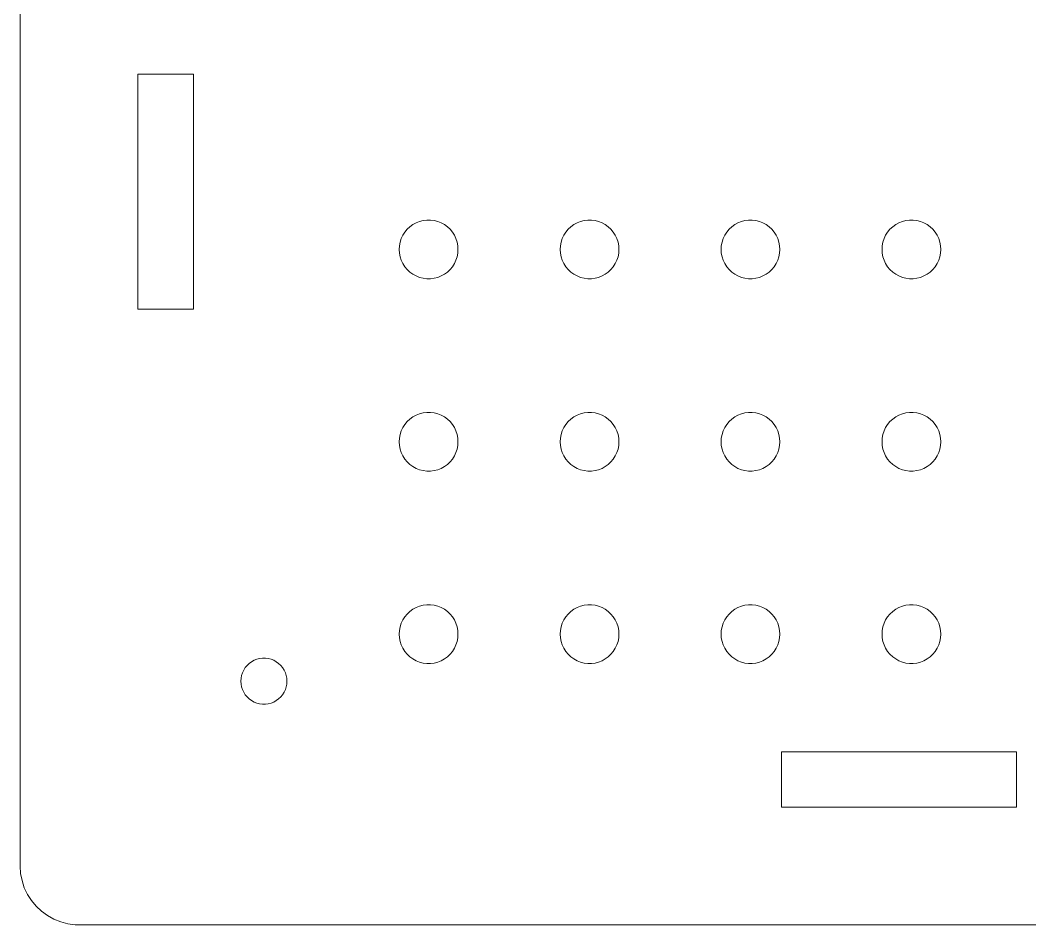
# Model space of a CAD drawing. Header units: millimetres. Extents: x -309 to 309, y -561 to 295.
# Drawn here: x -209.2 to -100.2, y -145.7 to -48 of the extents above; entities that cross this region are included whole.
import ezdxf

# ---------------------------------------------------------------- set-up
doc = ezdxf.new("R2010")
doc.units = ezdxf.units.MM
doc.layers.get('0').update_dxf_attribs({"linetype": 'CONTINUOUS', "lineweight": 0})

msp = doc.modelspace()

# ---------------------------------------------------------------- linework, layer by layer
for p, q in [((-209.2, -139.35), (-209.2, 139.35)), ((-196.5, -79.2), (-196.5, -53.8)), ((-196.5, -53.8), (-190.5, -53.8)), ((-190.5, -53.8), (-190.5, -79.2)), ((-166.452, -69.864), (-166.081, -69.717)), ((-166.081, -69.717), (-165.695, -69.618)), ((-165.695, -69.618), (-165.299, -69.568)), ((-165.299, -69.568), (-164.901, -69.568)), ((-164.901, -69.568), (-164.505, -69.618)), ((-164.505, -69.618), (-164.119, -69.717)), ((-164.119, -69.717), (-163.748, -69.864)), ((-149.073, -69.864), (-148.702, -69.717)), ((-148.702, -69.717), (-148.316, -69.618)), ((-148.316, -69.618), (-147.92, -69.568)), ((-147.92, -69.568), (-147.522, -69.568)), ((-147.522, -69.568), (-147.126, -69.618)), ((-147.126, -69.618), (-146.74, -69.717)), ((-146.74, -69.717), (-146.369, -69.864)), ((-131.694, -69.864), (-131.323, -69.717)), ((-131.323, -69.717), (-130.937, -69.618)), ((-130.937, -69.618), (-130.541, -69.568)), ((-130.541, -69.568), (-130.143, -69.568)), ((-130.143, -69.568), (-129.747, -69.618)), ((-129.747, -69.618), (-129.361, -69.717)), ((-129.361, -69.717), (-128.99, -69.864)), ((-114.315, -69.864), (-113.944, -69.717)), ((-113.944, -69.717), (-113.558, -69.618)), ((-113.558, -69.618), (-113.163, -69.568)), ((-113.163, -69.568), (-112.764, -69.568)), ((-112.764, -69.568), (-112.368, -69.618)), ((-112.368, -69.618), (-111.982, -69.717)), ((-111.982, -69.717), (-111.611, -69.864)), ((-167.669, -70.87), (-167.414, -70.563)), ((-167.414, -70.563), (-167.124, -70.29)), ((-167.124, -70.29), (-166.801, -70.056)), ((-166.801, -70.056), (-166.452, -69.864)), ((-163.748, -69.864), (-163.399, -70.056)), ((-163.399, -70.056), (-163.076, -70.29)), ((-163.076, -70.29), (-162.786, -70.563)), ((-162.786, -70.563), (-162.531, -70.87)), ((-150.29, -70.87), (-150.036, -70.563)), ((-150.036, -70.563), (-149.745, -70.29)), ((-149.745, -70.29), (-149.422, -70.056)), ((-149.422, -70.056), (-149.073, -69.864)), ((-146.369, -69.864), (-146.02, -70.056)), ((-146.02, -70.056), (-145.697, -70.29)), ((-145.697, -70.29), (-145.407, -70.563)), ((-145.407, -70.563), (-145.152, -70.87)), ((-132.911, -70.87), (-132.657, -70.563)), ((-132.657, -70.563), (-132.366, -70.29)), ((-132.366, -70.29), (-132.043, -70.056)), ((-132.043, -70.056), (-131.694, -69.864)), ((-128.99, -69.864), (-128.641, -70.056)), ((-128.641, -70.056), (-128.318, -70.29)), ((-128.318, -70.29), (-128.028, -70.563)), ((-128.028, -70.563), (-127.773, -70.87)), ((-115.532, -70.87), (-115.278, -70.563)), ((-115.278, -70.563), (-114.987, -70.29)), ((-114.987, -70.29), (-114.664, -70.056)), ((-114.664, -70.056), (-114.315, -69.864)), ((-111.611, -69.864), (-111.262, -70.056)), ((-111.262, -70.056), (-110.939, -70.29)), ((-110.939, -70.29), (-110.649, -70.563)), ((-110.649, -70.563), (-110.395, -70.87)), ((-168.25, -72.338), (-168.175, -71.947)), ((-168.175, -71.947), (-168.052, -71.568)), ((-168.052, -71.568), (-167.882, -71.207)), ((-167.882, -71.207), (-167.669, -70.87)), ((-162.531, -70.87), (-162.318, -71.207)), ((-162.318, -71.207), (-162.148, -71.568)), ((-162.148, -71.568), (-162.025, -71.947)), ((-162.025, -71.947), (-161.95, -72.338)), ((-150.871, -72.338), (-150.796, -71.947)), ((-150.796, -71.947), (-150.673, -71.568)), ((-150.673, -71.568), (-150.503, -71.207)), ((-150.503, -71.207), (-150.29, -70.87)), ((-145.152, -70.87), (-144.939, -71.207)), ((-144.939, -71.207), (-144.769, -71.568)), ((-144.769, -71.568), (-144.646, -71.947)), ((-144.646, -71.947), (-144.571, -72.338)), ((-133.492, -72.338), (-133.417, -71.947)), ((-133.417, -71.947), (-133.294, -71.568)), ((-133.294, -71.568), (-133.124, -71.207)), ((-133.124, -71.207), (-132.911, -70.87)), ((-127.773, -70.87), (-127.56, -71.207)), ((-127.56, -71.207), (-127.39, -71.568)), ((-127.39, -71.568), (-127.267, -71.947)), ((-127.267, -71.947), (-127.192, -72.338)), ((-116.113, -72.338), (-116.038, -71.947)), ((-116.038, -71.947), (-115.915, -71.568)), ((-115.915, -71.568), (-115.745, -71.207)), ((-115.745, -71.207), (-115.532, -70.87)), ((-110.395, -70.87), (-110.181, -71.207)), ((-110.181, -71.207), (-110.011, -71.568)), ((-110.011, -71.568), (-109.888, -71.947)), ((-109.888, -71.947), (-109.813, -72.338)), ((-168.275, -72.736), (-168.25, -72.338)), ((-168.25, -73.134), (-168.275, -72.736)), ((-161.95, -72.338), (-161.925, -72.736)), ((-161.925, -72.736), (-161.95, -73.134)), ((-150.896, -72.736), (-150.871, -72.338)), ((-150.871, -73.134), (-150.896, -72.736)), ((-144.571, -72.338), (-144.546, -72.736)), ((-144.546, -72.736), (-144.571, -73.134)), ((-133.517, -72.736), (-133.492, -72.338)), ((-133.492, -73.134), (-133.517, -72.736)), ((-127.192, -72.338), (-127.167, -72.736)), ((-127.167, -72.736), (-127.192, -73.134)), ((-116.138, -72.736), (-116.113, -72.338)), ((-116.113, -73.134), (-116.138, -72.736)), ((-109.813, -72.338), (-109.788, -72.736)), ((-109.788, -72.736), (-109.813, -73.134)), ((-168.175, -73.526), (-168.25, -73.134)), ((-168.052, -73.905), (-168.175, -73.526)), ((-167.882, -74.266), (-168.052, -73.905)), ((-162.148, -73.905), (-162.318, -74.266)), ((-162.025, -73.526), (-162.148, -73.905)), ((-161.95, -73.134), (-162.025, -73.526)), ((-150.796, -73.526), (-150.871, -73.134)), ((-150.673, -73.905), (-150.796, -73.526)), ((-150.503, -74.266), (-150.673, -73.905)), ((-144.769, -73.905), (-144.939, -74.266)), ((-144.646, -73.526), (-144.769, -73.905)), ((-144.571, -73.134), (-144.646, -73.526)), ((-133.417, -73.526), (-133.492, -73.134)), ((-133.294, -73.905), (-133.417, -73.526)), ((-133.124, -74.266), (-133.294, -73.905)), ((-127.39, -73.905), (-127.56, -74.266)), ((-127.267, -73.526), (-127.39, -73.905)), ((-127.192, -73.134), (-127.267, -73.526)), ((-116.038, -73.526), (-116.113, -73.134)), ((-115.915, -73.905), (-116.038, -73.526)), ((-115.745, -74.266), (-115.915, -73.905)), ((-110.011, -73.905), (-110.181, -74.266)), ((-109.888, -73.526), (-110.011, -73.905)), ((-109.813, -73.134), (-109.888, -73.526)), ((-167.669, -74.603), (-167.882, -74.266)), ((-167.414, -74.91), (-167.669, -74.603)), ((-167.124, -75.183), (-167.414, -74.91)), ((-166.801, -75.417), (-167.124, -75.183)), ((-163.076, -75.183), (-163.399, -75.417)), ((-162.786, -74.91), (-163.076, -75.183)), ((-162.531, -74.603), (-162.786, -74.91)), ((-162.318, -74.266), (-162.531, -74.603)), ((-150.29, -74.603), (-150.503, -74.266)), ((-150.036, -74.91), (-150.29, -74.603)), ((-149.745, -75.183), (-150.036, -74.91)), ((-149.422, -75.417), (-149.745, -75.183)), ((-145.697, -75.183), (-146.02, -75.417)), ((-145.407, -74.91), (-145.697, -75.183)), ((-145.152, -74.603), (-145.407, -74.91)), ((-144.939, -74.266), (-145.152, -74.603)), ((-132.911, -74.603), (-133.124, -74.266)), ((-132.657, -74.91), (-132.911, -74.603)), ((-132.366, -75.183), (-132.657, -74.91)), ((-132.043, -75.417), (-132.366, -75.183)), ((-128.318, -75.183), (-128.641, -75.417)), ((-128.028, -74.91), (-128.318, -75.183)), ((-127.773, -74.603), (-128.028, -74.91)), ((-127.56, -74.266), (-127.773, -74.603)), ((-115.532, -74.603), (-115.745, -74.266)), ((-115.278, -74.91), (-115.532, -74.603)), ((-114.987, -75.183), (-115.278, -74.91)), ((-114.664, -75.417), (-114.987, -75.183)), ((-110.939, -75.183), (-111.262, -75.417)), ((-110.649, -74.91), (-110.939, -75.183)), ((-110.395, -74.603), (-110.649, -74.91)), ((-110.181, -74.266), (-110.395, -74.603)), ((-166.452, -75.609), (-166.801, -75.417)), ((-166.081, -75.756), (-166.452, -75.609)), ((-165.695, -75.855), (-166.081, -75.756)), ((-165.299, -75.905), (-165.695, -75.855)), ((-164.901, -75.905), (-165.299, -75.905)), ((-164.505, -75.855), (-164.901, -75.905)), ((-164.119, -75.756), (-164.505, -75.855)), ((-163.748, -75.609), (-164.119, -75.756)), ((-163.399, -75.417), (-163.748, -75.609)), ((-149.073, -75.609), (-149.422, -75.417)), ((-148.702, -75.756), (-149.073, -75.609)), ((-148.316, -75.855), (-148.702, -75.756)), ((-147.92, -75.905), (-148.316, -75.855)), ((-147.522, -75.905), (-147.92, -75.905)), ((-147.126, -75.855), (-147.522, -75.905)), ((-146.74, -75.756), (-147.126, -75.855)), ((-146.369, -75.609), (-146.74, -75.756)), ((-146.02, -75.417), (-146.369, -75.609)), ((-131.694, -75.609), (-132.043, -75.417)), ((-131.323, -75.756), (-131.694, -75.609)), ((-130.937, -75.855), (-131.323, -75.756)), ((-130.541, -75.905), (-130.937, -75.855)), ((-130.143, -75.905), (-130.541, -75.905)), ((-129.747, -75.855), (-130.143, -75.905)), ((-129.361, -75.756), (-129.747, -75.855)), ((-128.99, -75.609), (-129.361, -75.756)), ((-128.641, -75.417), (-128.99, -75.609)), ((-114.315, -75.609), (-114.664, -75.417)), ((-113.944, -75.756), (-114.315, -75.609)), ((-113.558, -75.855), (-113.944, -75.756)), ((-113.163, -75.905), (-113.558, -75.855)), ((-112.764, -75.905), (-113.163, -75.905)), ((-112.368, -75.855), (-112.764, -75.905)), ((-111.982, -75.756), (-112.368, -75.855)), ((-111.611, -75.609), (-111.982, -75.756)), ((-111.262, -75.417), (-111.611, -75.609)), ((-190.5, -79.2), (-196.5, -79.2)), ((-166.081, -90.499), (-165.695, -90.399)), ((-165.695, -90.399), (-165.299, -90.349)), ((-165.299, -90.349), (-164.901, -90.349)), ((-164.901, -90.349), (-164.505, -90.399)), ((-164.505, -90.399), (-164.119, -90.499)), ((-148.702, -90.499), (-148.316, -90.399)), ((-148.316, -90.399), (-147.92, -90.349)), ((-147.92, -90.349), (-147.522, -90.349)), ((-147.522, -90.349), (-147.126, -90.399)), ((-147.126, -90.399), (-146.74, -90.499)), ((-131.323, -90.499), (-130.937, -90.399)), ((-130.937, -90.399), (-130.541, -90.349)), ((-130.541, -90.349), (-130.143, -90.349)), ((-130.143, -90.349), (-129.747, -90.399)), ((-129.747, -90.399), (-129.361, -90.499)), ((-113.944, -90.499), (-113.558, -90.399)), ((-113.558, -90.399), (-113.163, -90.349)), ((-113.163, -90.349), (-112.764, -90.349)), ((-112.764, -90.349), (-112.368, -90.399)), ((-112.368, -90.399), (-111.982, -90.499)), ((-167.669, -91.652), (-167.414, -91.345)), ((-167.414, -91.345), (-167.124, -91.072)), ((-167.124, -91.072), (-166.801, -90.837)), ((-166.801, -90.837), (-166.452, -90.645)), ((-166.452, -90.645), (-166.081, -90.499)), ((-164.119, -90.499), (-163.748, -90.645)), ((-163.748, -90.645), (-163.399, -90.837)), ((-163.399, -90.837), (-163.076, -91.072)), ((-163.076, -91.072), (-162.786, -91.345)), ((-162.786, -91.345), (-162.531, -91.652)), ((-150.29, -91.652), (-150.036, -91.345)), ((-150.036, -91.345), (-149.745, -91.072)), ((-149.745, -91.072), (-149.422, -90.837)), ((-149.422, -90.837), (-149.073, -90.645)), ((-149.073, -90.645), (-148.702, -90.499)), ((-146.74, -90.499), (-146.369, -90.645)), ((-146.369, -90.645), (-146.02, -90.837)), ((-146.02, -90.837), (-145.697, -91.072)), ((-145.697, -91.072), (-145.407, -91.345)), ((-145.407, -91.345), (-145.152, -91.652)), ((-132.911, -91.652), (-132.657, -91.345)), ((-132.657, -91.345), (-132.366, -91.072)), ((-132.366, -91.072), (-132.043, -90.837)), ((-132.043, -90.837), (-131.694, -90.645)), ((-131.694, -90.645), (-131.323, -90.499)), ((-129.361, -90.499), (-128.99, -90.645)), ((-128.99, -90.645), (-128.641, -90.837)), ((-128.641, -90.837), (-128.318, -91.072)), ((-128.318, -91.072), (-128.028, -91.345)), ((-128.028, -91.345), (-127.773, -91.652)), ((-115.532, -91.652), (-115.278, -91.345)), ((-115.278, -91.345), (-114.987, -91.072)), ((-114.987, -91.072), (-114.664, -90.837)), ((-114.664, -90.837), (-114.315, -90.645)), ((-114.315, -90.645), (-113.944, -90.499)), ((-111.982, -90.499), (-111.611, -90.645)), ((-111.611, -90.645), (-111.262, -90.837)), ((-111.262, -90.837), (-110.939, -91.072)), ((-110.939, -91.072), (-110.649, -91.345)), ((-110.649, -91.345), (-110.395, -91.652)), ((-168.175, -92.729), (-168.052, -92.349)), ((-168.052, -92.349), (-167.882, -91.989)), ((-167.882, -91.989), (-167.669, -91.652)), ((-162.531, -91.652), (-162.318, -91.989)), ((-162.318, -91.989), (-162.148, -92.349)), ((-162.148, -92.349), (-162.025, -92.729)), ((-150.796, -92.729), (-150.673, -92.349)), ((-150.673, -92.349), (-150.503, -91.989)), ((-150.503, -91.989), (-150.29, -91.652)), ((-145.152, -91.652), (-144.939, -91.989)), ((-144.939, -91.989), (-144.769, -92.349)), ((-144.769, -92.349), (-144.646, -92.729)), ((-133.417, -92.729), (-133.294, -92.349)), ((-133.294, -92.349), (-133.124, -91.989)), ((-133.124, -91.989), (-132.911, -91.652)), ((-127.773, -91.652), (-127.56, -91.989)), ((-127.56, -91.989), (-127.39, -92.349)), ((-127.39, -92.349), (-127.267, -92.729)), ((-116.038, -92.729), (-115.915, -92.349)), ((-115.915, -92.349), (-115.745, -91.989)), ((-115.745, -91.989), (-115.532, -91.652)), ((-110.395, -91.652), (-110.181, -91.989)), ((-110.181, -91.989), (-110.011, -92.349)), ((-110.011, -92.349), (-109.888, -92.729)), ((-168.275, -93.518), (-168.25, -93.12)), ((-168.25, -93.916), (-168.275, -93.518)), ((-168.25, -93.12), (-168.175, -92.729)), ((-162.025, -92.729), (-161.95, -93.12)), ((-161.95, -93.12), (-161.925, -93.518)), ((-161.925, -93.518), (-161.95, -93.916)), ((-150.896, -93.518), (-150.871, -93.12)), ((-150.871, -93.916), (-150.896, -93.518)), ((-150.871, -93.12), (-150.796, -92.729)), ((-144.646, -92.729), (-144.571, -93.12)), ((-144.571, -93.12), (-144.546, -93.518)), ((-144.546, -93.518), (-144.571, -93.916)), ((-133.517, -93.518), (-133.492, -93.12)), ((-133.492, -93.916), (-133.517, -93.518)), ((-133.492, -93.12), (-133.417, -92.729)), ((-127.267, -92.729), (-127.192, -93.12)), ((-127.192, -93.12), (-127.167, -93.518)), ((-127.167, -93.518), (-127.192, -93.916)), ((-116.138, -93.518), (-116.113, -93.12)), ((-116.113, -93.916), (-116.138, -93.518)), ((-116.113, -93.12), (-116.038, -92.729)), ((-109.888, -92.729), (-109.813, -93.12)), ((-109.813, -93.12), (-109.788, -93.518)), ((-109.788, -93.518), (-109.813, -93.916)), ((-168.175, -94.308), (-168.25, -93.916)), ((-168.052, -94.687), (-168.175, -94.308)), ((-167.882, -95.048), (-168.052, -94.687)), ((-162.148, -94.687), (-162.318, -95.048)), ((-162.025, -94.308), (-162.148, -94.687)), ((-161.95, -93.916), (-162.025, -94.308)), ((-150.796, -94.308), (-150.871, -93.916)), ((-150.673, -94.687), (-150.796, -94.308)), ((-150.503, -95.048), (-150.673, -94.687)), ((-144.769, -94.687), (-144.939, -95.048)), ((-144.646, -94.308), (-144.769, -94.687)), ((-144.571, -93.916), (-144.646, -94.308)), ((-133.417, -94.308), (-133.492, -93.916)), ((-133.294, -94.687), (-133.417, -94.308)), ((-133.124, -95.048), (-133.294, -94.687)), ((-127.39, -94.687), (-127.56, -95.048)), ((-127.267, -94.308), (-127.39, -94.687)), ((-127.192, -93.916), (-127.267, -94.308)), ((-116.038, -94.308), (-116.113, -93.916)), ((-115.915, -94.687), (-116.038, -94.308)), ((-115.745, -95.048), (-115.915, -94.687)), ((-110.011, -94.687), (-110.181, -95.048)), ((-109.888, -94.308), (-110.011, -94.687)), ((-109.813, -93.916), (-109.888, -94.308)), ((-167.669, -95.384), (-167.882, -95.048)), ((-167.414, -95.692), (-167.669, -95.384)), ((-167.124, -95.965), (-167.414, -95.692)), ((-162.786, -95.692), (-163.076, -95.965)), ((-162.531, -95.384), (-162.786, -95.692)), ((-162.318, -95.048), (-162.531, -95.384)), ((-150.29, -95.384), (-150.503, -95.048)), ((-150.036, -95.692), (-150.29, -95.384)), ((-149.745, -95.965), (-150.036, -95.692)), ((-145.407, -95.692), (-145.697, -95.965)), ((-145.152, -95.384), (-145.407, -95.692)), ((-144.939, -95.048), (-145.152, -95.384)), ((-132.911, -95.384), (-133.124, -95.048)), ((-132.657, -95.692), (-132.911, -95.384)), ((-132.366, -95.965), (-132.657, -95.692)), ((-128.028, -95.692), (-128.318, -95.965)), ((-127.773, -95.384), (-128.028, -95.692)), ((-127.56, -95.048), (-127.773, -95.384)), ((-115.532, -95.384), (-115.745, -95.048)), ((-115.278, -95.692), (-115.532, -95.384)), ((-114.987, -95.965), (-115.278, -95.692)), ((-110.649, -95.692), (-110.939, -95.965)), ((-110.395, -95.384), (-110.649, -95.692)), ((-110.181, -95.048), (-110.395, -95.384)), ((-166.801, -96.199), (-167.124, -95.965)), ((-166.452, -96.391), (-166.801, -96.199)), ((-166.081, -96.538), (-166.452, -96.391)), ((-165.695, -96.637), (-166.081, -96.538)), ((-165.299, -96.687), (-165.695, -96.637)), ((-164.901, -96.687), (-165.299, -96.687)), ((-164.505, -96.637), (-164.901, -96.687)), ((-164.119, -96.538), (-164.505, -96.637)), ((-163.748, -96.391), (-164.119, -96.538)), ((-163.399, -96.199), (-163.748, -96.391)), ((-163.076, -95.965), (-163.399, -96.199)), ((-149.422, -96.199), (-149.745, -95.965)), ((-149.073, -96.391), (-149.422, -96.199)), ((-148.702, -96.538), (-149.073, -96.391)), ((-148.316, -96.637), (-148.702, -96.538)), ((-147.92, -96.687), (-148.316, -96.637)), ((-147.522, -96.687), (-147.92, -96.687)), ((-147.126, -96.637), (-147.522, -96.687)), ((-146.74, -96.538), (-147.126, -96.637)), ((-146.369, -96.391), (-146.74, -96.538)), ((-146.02, -96.199), (-146.369, -96.391)), ((-145.697, -95.965), (-146.02, -96.199)), ((-132.043, -96.199), (-132.366, -95.965)), ((-131.694, -96.391), (-132.043, -96.199)), ((-131.323, -96.538), (-131.694, -96.391)), ((-130.937, -96.637), (-131.323, -96.538)), ((-130.541, -96.687), (-130.937, -96.637)), ((-130.143, -96.687), (-130.541, -96.687)), ((-129.747, -96.637), (-130.143, -96.687)), ((-129.361, -96.538), (-129.747, -96.637)), ((-128.99, -96.391), (-129.361, -96.538)), ((-128.641, -96.199), (-128.99, -96.391)), ((-128.318, -95.965), (-128.641, -96.199)), ((-114.664, -96.199), (-114.987, -95.965)), ((-114.315, -96.391), (-114.664, -96.199)), ((-113.944, -96.538), (-114.315, -96.391)), ((-113.558, -96.637), (-113.944, -96.538)), ((-113.163, -96.687), (-113.558, -96.637)), ((-112.764, -96.687), (-113.163, -96.687)), ((-112.368, -96.637), (-112.764, -96.687)), ((-111.982, -96.538), (-112.368, -96.637)), ((-111.611, -96.391), (-111.982, -96.538)), ((-111.262, -96.199), (-111.611, -96.391)), ((-110.939, -95.965), (-111.262, -96.199)), ((-166.081, -111.28), (-165.695, -111.181)), ((-165.695, -111.181), (-165.299, -111.131)), ((-165.299, -111.131), (-164.901, -111.131)), ((-164.901, -111.131), (-164.505, -111.181)), ((-164.505, -111.181), (-164.119, -111.28)), ((-148.702, -111.28), (-148.316, -111.181)), ((-148.316, -111.181), (-147.92, -111.131)), ((-147.92, -111.131), (-147.522, -111.131)), ((-147.522, -111.131), (-147.126, -111.181)), ((-147.126, -111.181), (-146.74, -111.28)), ((-131.323, -111.28), (-130.937, -111.181)), ((-130.937, -111.181), (-130.541, -111.131)), ((-130.541, -111.131), (-130.143, -111.131)), ((-130.143, -111.131), (-129.747, -111.181)), ((-129.747, -111.181), (-129.361, -111.28)), ((-113.944, -111.28), (-113.558, -111.181)), ((-113.558, -111.181), (-113.163, -111.131)), ((-113.163, -111.131), (-112.764, -111.131)), ((-112.764, -111.131), (-112.368, -111.181)), ((-112.368, -111.181), (-111.982, -111.28)), ((-167.669, -112.434), (-167.414, -112.127)), ((-167.414, -112.127), (-167.124, -111.854)), ((-167.124, -111.854), (-166.801, -111.619)), ((-166.801, -111.619), (-166.452, -111.427)), ((-166.452, -111.427), (-166.081, -111.28)), ((-164.119, -111.28), (-163.748, -111.427)), ((-163.748, -111.427), (-163.399, -111.619)), ((-163.399, -111.619), (-163.076, -111.854)), ((-163.076, -111.854), (-162.786, -112.127)), ((-162.786, -112.127), (-162.531, -112.434)), ((-150.29, -112.434), (-150.036, -112.127)), ((-150.036, -112.127), (-149.745, -111.854)), ((-149.745, -111.854), (-149.422, -111.619)), ((-149.422, -111.619), (-149.073, -111.427)), ((-149.073, -111.427), (-148.702, -111.28)), ((-146.74, -111.28), (-146.369, -111.427)), ((-146.369, -111.427), (-146.02, -111.619)), ((-146.02, -111.619), (-145.697, -111.854)), ((-145.697, -111.854), (-145.407, -112.127)), ((-145.407, -112.127), (-145.152, -112.434)), ((-132.911, -112.434), (-132.657, -112.127)), ((-132.657, -112.127), (-132.366, -111.854)), ((-132.366, -111.854), (-132.043, -111.619)), ((-132.043, -111.619), (-131.694, -111.427)), ((-131.694, -111.427), (-131.323, -111.28)), ((-129.361, -111.28), (-128.99, -111.427)), ((-128.99, -111.427), (-128.641, -111.619)), ((-128.641, -111.619), (-128.318, -111.854)), ((-128.318, -111.854), (-128.028, -112.127)), ((-128.028, -112.127), (-127.773, -112.434)), ((-115.532, -112.434), (-115.278, -112.127)), ((-115.278, -112.127), (-114.987, -111.854)), ((-114.987, -111.854), (-114.664, -111.619)), ((-114.664, -111.619), (-114.315, -111.427)), ((-114.315, -111.427), (-113.944, -111.28)), ((-111.982, -111.28), (-111.611, -111.427)), ((-111.611, -111.427), (-111.262, -111.619)), ((-111.262, -111.619), (-110.939, -111.854)), ((-110.939, -111.854), (-110.649, -112.127)), ((-110.649, -112.127), (-110.395, -112.434)), ((-168.175, -113.51), (-168.052, -113.131)), ((-168.052, -113.131), (-167.882, -112.77)), ((-167.882, -112.77), (-167.669, -112.434)), ((-162.531, -112.434), (-162.318, -112.77)), ((-162.318, -112.77), (-162.148, -113.131)), ((-162.148, -113.131), (-162.025, -113.51)), ((-150.796, -113.51), (-150.673, -113.131)), ((-150.673, -113.131), (-150.503, -112.77)), ((-150.503, -112.77), (-150.29, -112.434)), ((-145.152, -112.434), (-144.939, -112.77)), ((-144.939, -112.77), (-144.769, -113.131)), ((-144.769, -113.131), (-144.646, -113.51)), ((-133.417, -113.51), (-133.294, -113.131)), ((-133.294, -113.131), (-133.124, -112.77)), ((-133.124, -112.77), (-132.911, -112.434)), ((-127.773, -112.434), (-127.56, -112.77)), ((-127.56, -112.77), (-127.39, -113.131)), ((-127.39, -113.131), (-127.267, -113.51)), ((-116.038, -113.51), (-115.915, -113.131)), ((-115.915, -113.131), (-115.745, -112.77)), ((-115.745, -112.77), (-115.532, -112.434)), ((-110.395, -112.434), (-110.181, -112.77)), ((-110.181, -112.77), (-110.011, -113.131)), ((-110.011, -113.131), (-109.888, -113.51)), ((-168.275, -114.3), (-168.25, -113.902)), ((-168.25, -114.698), (-168.275, -114.3)), ((-168.25, -113.902), (-168.175, -113.51)), ((-162.025, -113.51), (-161.95, -113.902)), ((-161.95, -113.902), (-161.925, -114.3)), ((-161.925, -114.3), (-161.95, -114.698)), ((-150.896, -114.3), (-150.871, -113.902)), ((-150.871, -114.698), (-150.896, -114.3)), ((-150.871, -113.902), (-150.796, -113.51)), ((-144.646, -113.51), (-144.571, -113.902)), ((-144.571, -113.902), (-144.546, -114.3)), ((-144.546, -114.3), (-144.571, -114.698)), ((-133.517, -114.3), (-133.492, -113.902)), ((-133.492, -114.698), (-133.517, -114.3)), ((-133.492, -113.902), (-133.417, -113.51)), ((-127.267, -113.51), (-127.192, -113.902)), ((-127.192, -113.902), (-127.167, -114.3)), ((-127.167, -114.3), (-127.192, -114.698)), ((-116.138, -114.3), (-116.113, -113.902)), ((-116.113, -114.698), (-116.138, -114.3)), ((-116.113, -113.902), (-116.038, -113.51)), ((-109.888, -113.51), (-109.813, -113.902)), ((-109.813, -113.902), (-109.788, -114.3)), ((-109.788, -114.3), (-109.813, -114.698)), ((-168.175, -115.09), (-168.25, -114.698)), ((-168.052, -115.469), (-168.175, -115.09)), ((-167.882, -115.83), (-168.052, -115.469)), ((-162.148, -115.469), (-162.318, -115.83)), ((-162.025, -115.09), (-162.148, -115.469)), ((-161.95, -114.698), (-162.025, -115.09)), ((-150.796, -115.09), (-150.871, -114.698)), ((-150.673, -115.469), (-150.796, -115.09)), ((-150.503, -115.83), (-150.673, -115.469)), ((-144.769, -115.469), (-144.939, -115.83)), ((-144.646, -115.09), (-144.769, -115.469)), ((-144.571, -114.698), (-144.646, -115.09)), ((-133.417, -115.09), (-133.492, -114.698)), ((-133.294, -115.469), (-133.417, -115.09)), ((-133.124, -115.83), (-133.294, -115.469)), ((-127.39, -115.469), (-127.56, -115.83)), ((-127.267, -115.09), (-127.39, -115.469)), ((-127.192, -114.698), (-127.267, -115.09)), ((-116.038, -115.09), (-116.113, -114.698)), ((-115.915, -115.469), (-116.038, -115.09)), ((-115.745, -115.83), (-115.915, -115.469)), ((-110.011, -115.469), (-110.181, -115.83)), ((-109.888, -115.09), (-110.011, -115.469)), ((-109.813, -114.698), (-109.888, -115.09)), ((-167.669, -116.166), (-167.882, -115.83)), ((-167.414, -116.473), (-167.669, -116.166)), ((-167.124, -116.746), (-167.414, -116.473)), ((-162.786, -116.473), (-163.076, -116.746)), ((-162.531, -116.166), (-162.786, -116.473)), ((-162.318, -115.83), (-162.531, -116.166)), ((-150.29, -116.166), (-150.503, -115.83)), ((-150.036, -116.473), (-150.29, -116.166)), ((-149.745, -116.746), (-150.036, -116.473)), ((-145.407, -116.473), (-145.697, -116.746)), ((-145.152, -116.166), (-145.407, -116.473)), ((-144.939, -115.83), (-145.152, -116.166)), ((-132.911, -116.166), (-133.124, -115.83)), ((-132.657, -116.473), (-132.911, -116.166)), ((-132.366, -116.746), (-132.657, -116.473)), ((-128.028, -116.473), (-128.318, -116.746)), ((-127.773, -116.166), (-128.028, -116.473)), ((-127.56, -115.83), (-127.773, -116.166)), ((-115.532, -116.166), (-115.745, -115.83)), ((-115.278, -116.473), (-115.532, -116.166)), ((-114.987, -116.746), (-115.278, -116.473)), ((-110.649, -116.473), (-110.939, -116.746)), ((-110.395, -116.166), (-110.649, -116.473)), ((-110.181, -115.83), (-110.395, -116.166)), ((-184.894, -117.917), (-184.695, -117.676)), ((-184.695, -117.676), (-184.467, -117.462)), ((-184.467, -117.462), (-184.214, -117.278)), ((-184.214, -117.278), (-183.94, -117.128)), ((-183.94, -117.128), (-183.649, -117.013)), ((-183.649, -117.013), (-183.346, -116.935)), ((-183.346, -116.935), (-183.036, -116.896)), ((-183.036, -116.896), (-182.724, -116.896)), ((-182.724, -116.896), (-182.414, -116.935)), ((-182.414, -116.935), (-182.111, -117.013)), ((-182.111, -117.013), (-181.82, -117.128)), ((-181.82, -117.128), (-181.546, -117.278)), ((-181.546, -117.278), (-181.293, -117.462)), ((-181.293, -117.462), (-181.065, -117.676)), ((-181.065, -117.676), (-180.866, -117.917)), ((-166.801, -116.981), (-167.124, -116.746)), ((-166.452, -117.173), (-166.801, -116.981)), ((-166.081, -117.32), (-166.452, -117.173)), ((-165.695, -117.419), (-166.081, -117.32)), ((-165.299, -117.469), (-165.695, -117.419)), ((-164.901, -117.469), (-165.299, -117.469)), ((-164.505, -117.419), (-164.901, -117.469)), ((-164.119, -117.32), (-164.505, -117.419)), ((-163.748, -117.173), (-164.119, -117.32)), ((-163.399, -116.981), (-163.748, -117.173)), ((-163.076, -116.746), (-163.399, -116.981)), ((-149.422, -116.981), (-149.745, -116.746)), ((-149.073, -117.173), (-149.422, -116.981)), ((-148.702, -117.32), (-149.073, -117.173)), ((-148.316, -117.419), (-148.702, -117.32)), ((-147.92, -117.469), (-148.316, -117.419)), ((-147.522, -117.469), (-147.92, -117.469)), ((-147.126, -117.419), (-147.522, -117.469)), ((-146.74, -117.32), (-147.126, -117.419)), ((-146.369, -117.173), (-146.74, -117.32)), ((-146.02, -116.981), (-146.369, -117.173)), ((-145.697, -116.746), (-146.02, -116.981)), ((-132.043, -116.981), (-132.366, -116.746)), ((-131.694, -117.173), (-132.043, -116.981)), ((-131.323, -117.32), (-131.694, -117.173)), ((-130.937, -117.419), (-131.323, -117.32)), ((-130.541, -117.469), (-130.937, -117.419)), ((-130.143, -117.469), (-130.541, -117.469)), ((-129.747, -117.419), (-130.143, -117.469)), ((-129.361, -117.32), (-129.747, -117.419)), ((-128.99, -117.173), (-129.361, -117.32)), ((-128.641, -116.981), (-128.99, -117.173)), ((-128.318, -116.746), (-128.641, -116.981)), ((-114.664, -116.981), (-114.987, -116.746)), ((-114.315, -117.173), (-114.664, -116.981)), ((-113.944, -117.32), (-114.315, -117.173)), ((-113.558, -117.419), (-113.944, -117.32)), ((-113.163, -117.469), (-113.558, -117.419)), ((-112.764, -117.469), (-113.163, -117.469)), ((-112.368, -117.419), (-112.764, -117.469)), ((-111.982, -117.32), (-112.368, -117.419)), ((-111.611, -117.173), (-111.982, -117.32)), ((-111.262, -116.981), (-111.611, -117.173)), ((-110.939, -116.746), (-111.262, -116.981)), ((-185.35, -119.068), (-185.291, -118.761)), ((-185.291, -118.761), (-185.194, -118.464)), ((-185.194, -118.464), (-185.061, -118.181)), ((-185.061, -118.181), (-184.894, -117.917)), ((-180.866, -117.917), (-180.699, -118.181)), ((-180.699, -118.181), (-180.566, -118.464)), ((-180.566, -118.464), (-180.469, -118.761)), ((-180.469, -118.761), (-180.41, -119.068)), ((-185.369, -119.38), (-185.35, -119.068)), ((-185.35, -119.692), (-185.369, -119.38)), ((-185.291, -119.999), (-185.35, -119.692)), ((-180.41, -119.692), (-180.469, -119.999)), ((-180.41, -119.068), (-180.391, -119.38)), ((-180.391, -119.38), (-180.41, -119.692)), ((-185.194, -120.296), (-185.291, -119.999)), ((-185.061, -120.579), (-185.194, -120.296)), ((-184.894, -120.843), (-185.061, -120.579)), ((-184.695, -121.084), (-184.894, -120.843)), ((-180.866, -120.843), (-181.065, -121.084)), ((-180.699, -120.579), (-180.866, -120.843)), ((-180.566, -120.296), (-180.699, -120.579)), ((-180.469, -119.999), (-180.566, -120.296)), ((-184.467, -121.298), (-184.695, -121.084)), ((-184.214, -121.482), (-184.467, -121.298)), ((-183.94, -121.632), (-184.214, -121.482)), ((-183.649, -121.747), (-183.94, -121.632)), ((-183.346, -121.825), (-183.649, -121.747)), ((-183.036, -121.864), (-183.346, -121.825)), ((-182.724, -121.864), (-183.036, -121.864)), ((-182.414, -121.825), (-182.724, -121.864)), ((-182.111, -121.747), (-182.414, -121.825)), ((-181.82, -121.632), (-182.111, -121.747)), ((-181.546, -121.482), (-181.82, -121.632)), ((-181.293, -121.298), (-181.546, -121.482)), ((-181.065, -121.084), (-181.293, -121.298)), ((-127, -133), (-127, -127)), ((-127, -127), (-101.6, -127)), ((-101.6, -127), (-101.6, -133)), ((-101.6, -133), (-127, -133)), ((-209.15, -140.146), (-209.2, -139.35)), ((-209.001, -140.929), (-209.15, -140.146)), ((-208.754, -141.688), (-209.001, -140.929)), ((-208.415, -142.409), (-208.754, -141.688)), ((-207.987, -143.082), (-208.415, -142.409)), ((-207.479, -143.697), (-207.987, -143.082)), ((-206.898, -144.243), (-207.479, -143.697)), ((-206.253, -144.711), (-206.898, -144.243)), ((-205.554, -145.096), (-206.253, -144.711)), ((-204.812, -145.389), (-205.554, -145.096)), ((-204.04, -145.588), (-204.812, -145.389)), ((-203.249, -145.687), (-204.04, -145.588)), ((-202.85, -145.687), (-203.249, -145.687)), ((-202.85, -145.7), (-202.85, -145.687)), ((202.85, -145.7), (-202.85, -145.7))]:
    msp.add_line(p, q)

doc.saveas('drawing.dxf')
